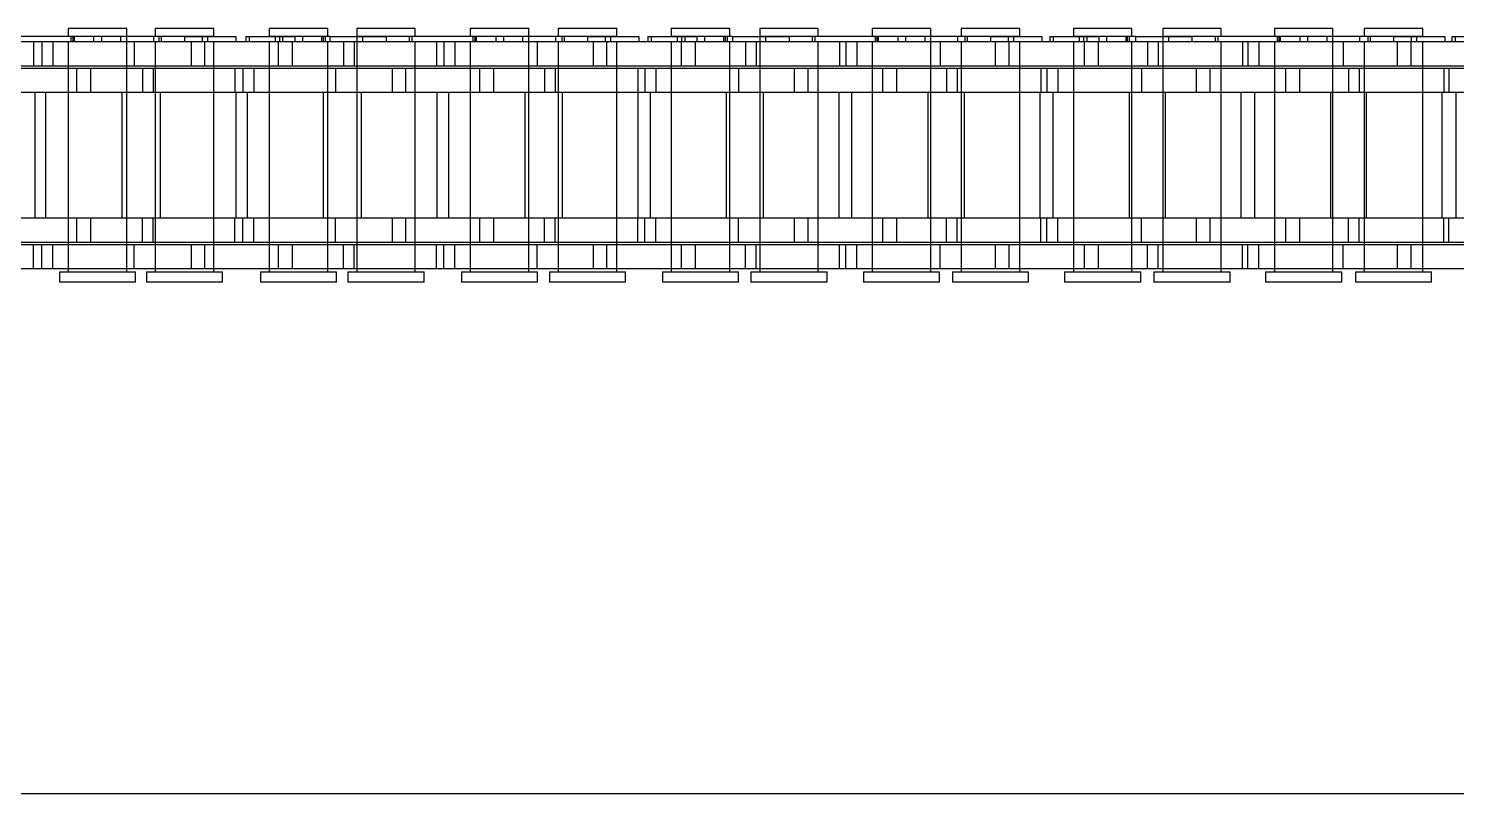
# Model space of a CAD drawing. Header units: metres. Extents: x 0 to 21025, y 0 to 14850.
# Drawn here: x 2212.8 to 2302.8, y 9261.1 to 9309.4 of the extents above; entities that cross this region are included whole.
import ezdxf

# ---------------------------------------------------------------- set-up
doc = ezdxf.new("R2010")
doc.units = ezdxf.units.M
doc.header["$LTSCALE"] = 25
doc.linetypes.add('HIDDEN2', pattern=[4.7625, 3.175, -1.5875])
doc.layers.add('SL4', color=4, linetype='Continuous')
doc.layers.add('ST1', color=7, linetype='HIDDEN2')

msp = doc.modelspace()

# ---------------------------------------------------------------- linework, layer by layer
at = {"layer": 'SL4'}
msp.add_line((2085.807, 9261.149), (2875.564, 9261.149), dxfattribs=at)
at = {"layer": 'ST1'}
for p, q in [((2222.679, 9308.873), (2209.979, 9308.873)), ((2219.04, 9309.384), (2215.35, 9309.384)), ((2215.35, 9309.384), (2215.35, 9308.91)), ((2215.35, 9308.91), (2219.036, 9308.91)), ((2215.519, 9308.873), (2215.519, 9308.541)), ((2215.641, 9308.873), (2215.641, 9308.541)), ((2215.719, 9308.91), (2215.719, 9308.541)), ((2216.951, 9308.873), (2216.951, 9308.541)), ((2217.439, 9308.873), (2217.439, 9308.541)), ((2218.671, 9308.541), (2218.671, 9308.91)), ((2219.036, 9308.91), (2219.04, 9308.91)), ((2219.04, 9308.91), (2219.04, 9309.384)), ((2219.04, 9307.021), (2219.04, 9308.873)), ((2220.747, 9308.541), (2220.747, 9308.873)), ((2224.524, 9309.384), (2220.834, 9309.384)), ((2220.834, 9309.384), (2220.834, 9308.91)), ((2220.834, 9308.91), (2224.524, 9308.91)), ((2221.06, 9308.873), (2221.06, 9308.541)), ((2221.203, 9308.91), (2221.203, 9308.541)), ((2222.679, 9308.873), (2222.679, 9308.541)), ((2222.679, 9308.873), (2225.91, 9308.873)), ((2223.786, 9308.873), (2223.786, 9308.541)), ((2224.155, 9308.541), (2224.155, 9308.91)), ((2224.524, 9308.91), (2224.524, 9309.384)), ((2225.91, 9308.873), (2225.91, 9308.541)), ((2226.541, 9308.873), (2226.541, 9308.541)), ((2226.541, 9308.873), (2229.621, 9308.873)), ((2226.744, 9308.873), (2226.744, 9308.541)), ((2231.71, 9309.384), (2228.02, 9309.384)), ((2228.02, 9309.384), (2228.02, 9308.91)), ((2228.02, 9308.91), (2231.706, 9308.91)), ((2228.389, 9308.91), (2228.389, 9308.541)), ((2228.66, 9308.873), (2228.66, 9308.541)), ((2228.862, 9308.873), (2228.862, 9308.541)), ((2229.621, 9308.873), (2229.621, 9308.541)), ((2231.827, 9308.873), (2229.621, 9308.873)), ((2230.109, 9308.873), (2230.109, 9308.541)), ((2231.341, 9308.541), (2231.341, 9308.91)), ((2231.42, 9308.873), (2231.42, 9308.541)), ((2231.541, 9308.873), (2231.541, 9308.541)), ((2231.706, 9308.91), (2231.71, 9308.91)), ((2231.71, 9308.91), (2231.71, 9309.384)), ((2231.827, 9308.873), (2235.379, 9308.873)), ((2231.827, 9308.873), (2231.827, 9308.541)), ((2237.224, 9309.384), (2233.534, 9309.384)), ((2233.534, 9309.384), (2233.534, 9308.91)), ((2233.534, 9308.91), (2237.224, 9308.91)), ((2233.534, 9308.873), (2233.534, 9307.021)), ((2233.903, 9308.91), (2233.903, 9308.541)), ((2235.379, 9308.873), (2235.379, 9308.541)), ((2248.079, 9308.873), (2235.379, 9308.873)), ((2236.855, 9308.541), (2236.855, 9308.91)), ((2236.998, 9308.873), (2236.998, 9308.541)), ((2237.224, 9308.91), (2237.224, 9309.384)), ((2244.38, 9309.384), (2240.69, 9309.384)), ((2240.69, 9309.384), (2240.69, 9308.91)), ((2240.69, 9308.91), (2244.376, 9308.91)), ((2240.859, 9308.873), (2240.859, 9308.541)), ((2240.981, 9308.873), (2240.981, 9308.541)), ((2241.059, 9308.91), (2241.059, 9308.541)), ((2242.291, 9308.873), (2242.291, 9308.541)), ((2242.779, 9308.873), (2242.779, 9308.541)), ((2244.011, 9308.541), (2244.011, 9308.91)), ((2244.376, 9308.91), (2244.38, 9308.91)), ((2244.38, 9308.91), (2244.38, 9309.384)), ((2244.38, 9307.021), (2244.38, 9308.873)), ((2246.087, 9308.541), (2246.087, 9308.873)), ((2249.924, 9309.384), (2246.234, 9309.384)), ((2246.234, 9309.384), (2246.234, 9308.91)), ((2246.234, 9308.91), (2249.924, 9308.91)), ((2246.46, 9308.873), (2246.46, 9308.541)), ((2246.603, 9308.91), (2246.603, 9308.541)), ((2248.079, 9308.873), (2248.079, 9308.541)), ((2248.079, 9308.873), (2251.31, 9308.873)), ((2249.186, 9308.873), (2249.186, 9308.541)), ((2249.555, 9308.541), (2249.555, 9308.91)), ((2249.924, 9308.91), (2249.924, 9309.384)), ((2251.31, 9308.873), (2251.31, 9308.541)), ((2251.881, 9308.873), (2251.881, 9308.541)), ((2251.881, 9308.873), (2254.961, 9308.873)), ((2252.084, 9308.873), (2252.084, 9308.541)), ((2257.05, 9309.384), (2253.36, 9309.384)), ((2253.36, 9309.384), (2253.36, 9308.91)), ((2253.36, 9308.91), (2257.046, 9308.91)), ((2253.729, 9308.91), (2253.729, 9308.541)), ((2254, 9308.873), (2254, 9308.541)), ((2254.202, 9308.873), (2254.202, 9308.541)), ((2254.961, 9308.873), (2254.961, 9308.541)), ((2257.227, 9308.873), (2254.961, 9308.873)), ((2255.449, 9308.873), (2255.449, 9308.541)), ((2256.681, 9308.541), (2256.681, 9308.91)), ((2256.76, 9308.873), (2256.76, 9308.541)), ((2256.881, 9308.873), (2256.881, 9308.541)), ((2257.046, 9308.91), (2257.05, 9308.91)), ((2257.05, 9308.91), (2257.05, 9309.384)), ((2257.227, 9308.873), (2260.779, 9308.873)), ((2257.227, 9308.873), (2257.227, 9308.541)), ((2262.624, 9309.384), (2258.934, 9309.384)), ((2258.934, 9309.384), (2258.934, 9308.91)), ((2258.934, 9308.91), (2262.624, 9308.91)), ((2258.934, 9308.873), (2258.934, 9307.021)), ((2259.303, 9308.91), (2259.303, 9308.541)), ((2260.779, 9308.873), (2260.779, 9308.541)), ((2273.479, 9308.873), (2260.779, 9308.873)), ((2262.255, 9308.541), (2262.255, 9308.91)), ((2262.398, 9308.873), (2262.398, 9308.541)), ((2262.624, 9308.91), (2262.624, 9309.384)), ((2269.72, 9309.384), (2266.03, 9309.384)), ((2266.03, 9309.384), (2266.03, 9308.91)), ((2266.03, 9308.91), (2269.716, 9308.91)), ((2266.199, 9308.873), (2266.199, 9308.541)), ((2266.321, 9308.873), (2266.321, 9308.541)), ((2266.399, 9308.91), (2266.399, 9308.541)), ((2267.631, 9308.873), (2267.631, 9308.541)), ((2268.119, 9308.873), (2268.119, 9308.541)), ((2269.351, 9308.541), (2269.351, 9308.91)), ((2269.716, 9308.91), (2269.72, 9308.91)), ((2269.72, 9308.91), (2269.72, 9309.384)), ((2269.72, 9307.021), (2269.72, 9308.873)), ((2271.427, 9308.541), (2271.427, 9308.873)), ((2275.324, 9309.384), (2271.634, 9309.384)), ((2271.634, 9309.384), (2271.634, 9308.91)), ((2271.634, 9308.91), (2275.324, 9308.91)), ((2271.86, 9308.873), (2271.86, 9308.541)), ((2272.003, 9308.91), (2272.003, 9308.541)), ((2273.479, 9308.873), (2273.479, 9308.541)), ((2273.479, 9308.873), (2276.71, 9308.873)), ((2274.586, 9308.873), (2274.586, 9308.541)), ((2274.955, 9308.541), (2274.955, 9308.91)), ((2275.324, 9308.91), (2275.324, 9309.384)), ((2276.71, 9308.873), (2276.71, 9308.541)), ((2277.221, 9308.873), (2277.221, 9308.541)), ((2277.221, 9308.873), (2280.301, 9308.873)), ((2277.424, 9308.873), (2277.424, 9308.541)), ((2282.39, 9309.384), (2278.7, 9309.384)), ((2278.7, 9309.384), (2278.7, 9308.91)), ((2278.7, 9308.91), (2282.386, 9308.91)), ((2279.069, 9308.91), (2279.069, 9308.541)), ((2279.34, 9308.873), (2279.34, 9308.541)), ((2279.542, 9308.873), (2279.542, 9308.541)), ((2280.301, 9308.873), (2280.301, 9308.541)), ((2282.627, 9308.873), (2280.301, 9308.873)), ((2280.789, 9308.873), (2280.789, 9308.541)), ((2282.021, 9308.541), (2282.021, 9308.91)), ((2282.1, 9308.873), (2282.1, 9308.541)), ((2282.221, 9308.873), (2282.221, 9308.541)), ((2282.386, 9308.91), (2282.39, 9308.91)), ((2282.39, 9308.91), (2282.39, 9309.384)), ((2282.627, 9308.873), (2286.179, 9308.873)), ((2282.627, 9308.873), (2282.627, 9308.541)), ((2288.024, 9309.384), (2284.334, 9309.384)), ((2284.334, 9309.384), (2284.334, 9308.91)), ((2284.334, 9308.91), (2288.024, 9308.91)), ((2284.334, 9308.873), (2284.334, 9307.021)), ((2284.703, 9308.91), (2284.703, 9308.541)), ((2286.179, 9308.873), (2286.179, 9308.541)), ((2298.879, 9308.873), (2286.179, 9308.873)), ((2287.655, 9308.541), (2287.655, 9308.91)), ((2287.798, 9308.873), (2287.798, 9308.541)), ((2288.024, 9308.91), (2288.024, 9309.384)), ((2295.06, 9309.384), (2291.37, 9309.384)), ((2291.37, 9309.384), (2291.37, 9308.91)), ((2291.37, 9308.91), (2295.056, 9308.91)), ((2291.539, 9308.873), (2291.539, 9308.541)), ((2291.661, 9308.873), (2291.661, 9308.541)), ((2291.739, 9308.91), (2291.739, 9308.541)), ((2292.972, 9308.873), (2292.972, 9308.541)), ((2293.459, 9308.873), (2293.459, 9308.541)), ((2294.691, 9308.541), (2294.691, 9308.91)), ((2295.056, 9308.91), (2295.06, 9308.91)), ((2295.06, 9308.91), (2295.06, 9309.384)), ((2295.06, 9307.021), (2295.06, 9308.873)), ((2296.767, 9308.541), (2296.767, 9308.873)), ((2300.724, 9309.384), (2297.034, 9309.384)), ((2297.034, 9309.384), (2297.034, 9308.91)), ((2297.034, 9308.91), (2300.724, 9308.91)), ((2297.26, 9308.873), (2297.26, 9308.541)), ((2297.403, 9308.91), (2297.403, 9308.541)), ((2298.879, 9308.873), (2298.879, 9308.541)), ((2298.879, 9308.873), (2302.11, 9308.873)), ((2299.986, 9308.873), (2299.986, 9308.541)), ((2300.355, 9308.541), (2300.355, 9308.91)), ((2300.724, 9308.91), (2300.724, 9309.384)), ((2302.11, 9308.873), (2302.11, 9308.541)), ((2302.561, 9308.873), (2302.561, 9308.541)), ((2302.561, 9308.873), (2305.642, 9308.873)), ((2302.764, 9308.873), (2302.764, 9308.541)), ((2213.154, 9308.541), (2204.059, 9308.541)), ((2213.154, 9308.541), (2213.154, 9307.021)), ((2219.504, 9308.541), (2213.154, 9308.541)), ((2213.685, 9308.541), (2213.685, 9307.021)), ((2214.371, 9308.541), (2214.371, 9307.021)), ((2215.35, 9308.541), (2215.35, 9307.021)), ((2215.35, 9308.541), (2215.35, 9294.042)), ((2219.04, 9294.042), (2219.04, 9308.541)), ((2219.504, 9308.541), (2219.504, 9307.021)), ((2228.599, 9308.541), (2219.504, 9308.541)), ((2220.834, 9308.541), (2220.834, 9307.021)), ((2220.834, 9308.541), (2220.834, 9294.042)), ((2223.115, 9307.021), (2223.115, 9308.541)), ((2223.945, 9308.541), (2223.945, 9307.021)), ((2224.524, 9307.021), (2224.524, 9308.541)), ((2224.524, 9294.042), (2224.524, 9308.541)), ((2228.02, 9308.541), (2228.02, 9307.021)), ((2228.02, 9308.541), (2228.02, 9294.042)), ((2229.459, 9308.541), (2228.599, 9308.541)), ((2228.599, 9307.021), (2228.599, 9308.541)), ((2238.554, 9308.541), (2229.459, 9308.541)), ((2229.459, 9308.541), (2229.459, 9307.021)), ((2231.71, 9307.021), (2231.71, 9308.541)), ((2231.71, 9294.042), (2231.71, 9308.541)), ((2232.69, 9308.541), (2232.69, 9307.021)), ((2233.376, 9308.541), (2233.376, 9307.021)), ((2233.534, 9308.541), (2233.534, 9294.042)), ((2237.224, 9307.021), (2237.224, 9308.541)), ((2237.224, 9294.042), (2237.224, 9308.541)), ((2238.554, 9308.541), (2238.554, 9307.021)), ((2244.904, 9308.541), (2238.554, 9308.541)), ((2239.025, 9308.541), (2239.025, 9307.021)), ((2239.711, 9308.541), (2239.711, 9307.021)), ((2240.69, 9308.541), (2240.69, 9307.021)), ((2240.69, 9308.541), (2240.69, 9294.042)), ((2244.38, 9294.042), (2244.38, 9308.541)), ((2244.904, 9308.541), (2244.904, 9307.021)), ((2253.999, 9308.541), (2244.904, 9308.541)), ((2246.234, 9308.541), (2246.234, 9307.021)), ((2246.234, 9308.541), (2246.234, 9294.042)), ((2248.455, 9307.021), (2248.455, 9308.541)), ((2249.285, 9308.541), (2249.285, 9307.021)), ((2249.924, 9307.021), (2249.924, 9308.541)), ((2249.924, 9294.042), (2249.924, 9308.541)), ((2253.36, 9308.541), (2253.36, 9307.021)), ((2253.36, 9308.541), (2253.36, 9294.042)), ((2254.859, 9308.541), (2253.999, 9308.541)), ((2253.999, 9307.021), (2253.999, 9308.541)), ((2263.954, 9308.541), (2254.859, 9308.541)), ((2254.859, 9308.541), (2254.859, 9307.021)), ((2257.05, 9307.021), (2257.05, 9308.541)), ((2257.05, 9294.042), (2257.05, 9308.541)), ((2258.03, 9308.541), (2258.03, 9307.021)), ((2258.716, 9308.541), (2258.716, 9307.021)), ((2258.934, 9308.541), (2258.934, 9294.042)), ((2262.624, 9307.021), (2262.624, 9308.541)), ((2262.624, 9294.042), (2262.624, 9308.541)), ((2263.954, 9308.541), (2263.954, 9307.021)), ((2270.304, 9308.541), (2263.954, 9308.541)), ((2264.365, 9308.541), (2264.365, 9307.021)), ((2265.051, 9308.541), (2265.051, 9307.021)), ((2266.03, 9308.541), (2266.03, 9307.021)), ((2266.03, 9308.541), (2266.03, 9294.042)), ((2269.72, 9294.042), (2269.72, 9308.541)), ((2270.304, 9308.541), (2270.304, 9307.021)), ((2279.399, 9308.541), (2270.304, 9308.541)), ((2271.634, 9308.541), (2271.634, 9307.021)), ((2271.634, 9308.541), (2271.634, 9294.042)), ((2273.795, 9307.021), (2273.795, 9308.541)), ((2274.625, 9308.541), (2274.625, 9307.021)), ((2275.324, 9307.021), (2275.324, 9308.541)), ((2275.324, 9294.042), (2275.324, 9308.541)), ((2278.7, 9308.541), (2278.7, 9307.021)), ((2278.7, 9308.541), (2278.7, 9294.042)), ((2280.259, 9308.541), (2279.399, 9308.541)), ((2279.399, 9307.021), (2279.399, 9308.541)), ((2289.354, 9308.541), (2280.259, 9308.541)), ((2280.259, 9308.541), (2280.259, 9307.021)), ((2282.39, 9307.021), (2282.39, 9308.541)), ((2282.39, 9294.042), (2282.39, 9308.541)), ((2283.37, 9308.541), (2283.37, 9307.021)), ((2284.056, 9308.541), (2284.056, 9307.021)), ((2284.334, 9308.541), (2284.334, 9294.042)), ((2288.024, 9307.021), (2288.024, 9308.541)), ((2288.024, 9294.042), (2288.024, 9308.541)), ((2289.354, 9308.541), (2289.354, 9307.021)), ((2295.704, 9308.541), (2289.354, 9308.541)), ((2289.705, 9308.541), (2289.705, 9307.021)), ((2290.391, 9308.541), (2290.391, 9307.021)), ((2291.37, 9308.541), (2291.37, 9307.021)), ((2291.37, 9308.541), (2291.37, 9294.042)), ((2295.06, 9294.042), (2295.06, 9308.541)), ((2295.704, 9308.541), (2295.704, 9307.021)), ((2304.799, 9308.541), (2295.704, 9308.541)), ((2297.034, 9308.541), (2297.034, 9307.021)), ((2297.034, 9308.541), (2297.034, 9294.042)), ((2299.135, 9307.021), (2299.135, 9308.541)), ((2299.965, 9308.541), (2299.965, 9307.021)), ((2300.724, 9307.021), (2300.724, 9308.541)), ((2300.724, 9294.042), (2300.724, 9308.541)), ((2213.154, 9307.021), (2204.059, 9307.021)), ((2219.504, 9307.021), (2213.154, 9307.021)), ((2228.599, 9307.021), (2219.504, 9307.021)), ((2229.459, 9307.021), (2228.599, 9307.021)), ((2238.554, 9307.021), (2229.459, 9307.021)), ((2244.904, 9307.021), (2238.554, 9307.021)), ((2253.999, 9307.021), (2244.904, 9307.021)), ((2254.859, 9307.021), (2253.999, 9307.021)), ((2263.954, 9307.021), (2254.859, 9307.021)), ((2270.304, 9307.021), (2263.954, 9307.021)), ((2279.399, 9307.021), (2270.304, 9307.021)), ((2280.259, 9307.021), (2279.399, 9307.021)), ((2289.354, 9307.021), (2280.259, 9307.021)), ((2295.704, 9307.021), (2289.354, 9307.021)), ((2304.799, 9307.021), (2295.704, 9307.021)), ((2215.899, 9306.869), (2206.804, 9306.869)), ((2215.35, 9306.869), (2215.35, 9305.349)), ((2216.759, 9306.869), (2215.899, 9306.869)), ((2215.899, 9305.349), (2215.899, 9306.869)), ((2225.854, 9306.869), (2216.759, 9306.869)), ((2216.759, 9306.869), (2216.759, 9305.349)), ((2219.04, 9305.349), (2219.04, 9306.869)), ((2220.02, 9306.869), (2220.02, 9305.349)), ((2220.706, 9306.869), (2220.706, 9305.349)), ((2220.834, 9306.869), (2220.834, 9305.349)), ((2224.524, 9305.349), (2224.524, 9306.869)), ((2225.854, 9306.869), (2225.854, 9305.349)), ((2232.204, 9306.869), (2225.854, 9306.869)), ((2226.355, 9306.869), (2226.355, 9305.349)), ((2227.041, 9306.869), (2227.041, 9305.349)), ((2228.02, 9306.869), (2228.02, 9305.349)), ((2231.71, 9305.349), (2231.71, 9306.869)), ((2232.204, 9306.869), (2232.204, 9305.349)), ((2241.299, 9306.869), (2232.204, 9306.869)), ((2233.534, 9306.869), (2233.534, 9305.349)), ((2235.785, 9305.349), (2235.785, 9306.869)), ((2236.615, 9306.869), (2236.615, 9305.349)), ((2237.224, 9305.349), (2237.224, 9306.869)), ((2240.69, 9306.869), (2240.69, 9305.349)), ((2242.159, 9306.869), (2241.299, 9306.869)), ((2241.299, 9305.349), (2241.299, 9306.869)), ((2251.254, 9306.869), (2242.159, 9306.869)), ((2242.159, 9306.869), (2242.159, 9305.349)), ((2244.38, 9305.349), (2244.38, 9306.869)), ((2245.36, 9306.869), (2245.36, 9305.349)), ((2246.046, 9306.869), (2246.046, 9305.349)), ((2246.234, 9306.869), (2246.234, 9305.349)), ((2249.924, 9305.349), (2249.924, 9306.869)), ((2251.254, 9306.869), (2251.254, 9305.349)), ((2257.604, 9306.869), (2251.254, 9306.869)), ((2251.695, 9306.869), (2251.695, 9305.349)), ((2252.381, 9306.869), (2252.381, 9305.349)), ((2253.36, 9306.869), (2253.36, 9305.349)), ((2257.05, 9305.349), (2257.05, 9306.869)), ((2257.604, 9306.869), (2257.604, 9305.349)), ((2266.699, 9306.869), (2257.604, 9306.869)), ((2258.934, 9306.869), (2258.934, 9305.349)), ((2261.125, 9305.349), (2261.125, 9306.869)), ((2261.955, 9306.869), (2261.955, 9305.349)), ((2262.624, 9305.349), (2262.624, 9306.869)), ((2266.03, 9306.869), (2266.03, 9305.349)), ((2267.559, 9306.869), (2266.699, 9306.869)), ((2266.699, 9305.349), (2266.699, 9306.869)), ((2276.654, 9306.869), (2267.559, 9306.869)), ((2267.559, 9306.869), (2267.559, 9305.349)), ((2269.72, 9305.349), (2269.72, 9306.869)), ((2270.7, 9306.869), (2270.7, 9305.349)), ((2271.386, 9306.869), (2271.386, 9305.349)), ((2271.634, 9306.869), (2271.634, 9305.349)), ((2275.324, 9305.349), (2275.324, 9306.869)), ((2276.654, 9306.869), (2276.654, 9305.349)), ((2283.004, 9306.869), (2276.654, 9306.869)), ((2277.035, 9306.869), (2277.035, 9305.349)), ((2277.721, 9306.869), (2277.721, 9305.349)), ((2278.7, 9306.869), (2278.7, 9305.349)), ((2282.39, 9305.349), (2282.39, 9306.869)), ((2283.004, 9306.869), (2283.004, 9305.349)), ((2292.099, 9306.869), (2283.004, 9306.869)), ((2284.334, 9306.869), (2284.334, 9305.349)), ((2286.465, 9305.349), (2286.465, 9306.869)), ((2287.295, 9306.869), (2287.295, 9305.349)), ((2288.024, 9305.349), (2288.024, 9306.869)), ((2291.37, 9306.869), (2291.37, 9305.349)), ((2292.959, 9306.869), (2292.099, 9306.869)), ((2292.099, 9305.349), (2292.099, 9306.869)), ((2302.054, 9306.869), (2292.959, 9306.869)), ((2292.959, 9306.869), (2292.959, 9305.349)), ((2295.06, 9305.349), (2295.06, 9306.869)), ((2296.04, 9306.869), (2296.04, 9305.349)), ((2296.726, 9306.869), (2296.726, 9305.349)), ((2297.034, 9306.869), (2297.034, 9305.349)), ((2300.724, 9305.349), (2300.724, 9306.869)), ((2302.054, 9306.869), (2302.054, 9305.349)), ((2308.404, 9306.869), (2302.054, 9306.869)), ((2302.375, 9306.869), (2302.375, 9305.349)), ((2215.899, 9305.349), (2206.804, 9305.349)), ((2213.235, 9305.349), (2213.235, 9297.419)), ((2213.939, 9297.419), (2213.939, 9305.349)), ((2215.35, 9305.349), (2215.35, 9297.419)), ((2216.759, 9305.349), (2215.899, 9305.349)), ((2225.854, 9305.349), (2216.759, 9305.349)), ((2218.719, 9305.349), (2218.719, 9297.419)), ((2219.04, 9297.419), (2219.04, 9305.349)), ((2220.834, 9305.349), (2220.834, 9297.419)), ((2221.155, 9297.419), (2221.155, 9305.349)), ((2224.524, 9297.419), (2224.524, 9305.349)), ((2232.204, 9305.349), (2225.854, 9305.349)), ((2225.905, 9305.349), (2225.905, 9297.419)), ((2226.639, 9297.419), (2226.639, 9305.349)), ((2228.02, 9305.349), (2228.02, 9297.419)), ((2231.419, 9305.349), (2231.419, 9297.419)), ((2231.71, 9297.419), (2231.71, 9305.349)), ((2241.299, 9305.349), (2232.204, 9305.349)), ((2233.534, 9305.349), (2233.534, 9297.419)), ((2233.825, 9297.419), (2233.825, 9305.349)), ((2237.224, 9297.419), (2237.224, 9305.349)), ((2238.575, 9305.349), (2238.575, 9297.419)), ((2239.339, 9297.419), (2239.339, 9305.349)), ((2240.69, 9305.349), (2240.69, 9297.419)), ((2242.159, 9305.349), (2241.299, 9305.349)), ((2251.254, 9305.349), (2242.159, 9305.349)), ((2244.119, 9305.349), (2244.119, 9297.419)), ((2244.38, 9297.419), (2244.38, 9305.349)), ((2246.234, 9305.349), (2246.234, 9297.419)), ((2246.495, 9297.419), (2246.495, 9305.349)), ((2249.924, 9297.419), (2249.924, 9305.349)), ((2251.245, 9305.349), (2251.245, 9297.419)), ((2257.604, 9305.349), (2251.254, 9305.349)), ((2252.039, 9297.419), (2252.039, 9305.349)), ((2253.36, 9305.349), (2253.36, 9297.419)), ((2256.819, 9305.349), (2256.819, 9297.419)), ((2257.05, 9297.419), (2257.05, 9305.349)), ((2266.699, 9305.349), (2257.604, 9305.349)), ((2258.934, 9305.349), (2258.934, 9297.419)), ((2259.165, 9297.419), (2259.165, 9305.349)), ((2262.624, 9297.419), (2262.624, 9305.349)), ((2263.915, 9305.349), (2263.915, 9297.419)), ((2264.739, 9297.419), (2264.739, 9305.349)), ((2266.03, 9305.349), (2266.03, 9297.419)), ((2267.559, 9305.349), (2266.699, 9305.349)), ((2276.654, 9305.349), (2267.559, 9305.349)), ((2269.519, 9305.349), (2269.519, 9297.419)), ((2269.72, 9297.419), (2269.72, 9305.349)), ((2271.634, 9305.349), (2271.634, 9297.419)), ((2271.835, 9297.419), (2271.835, 9305.349)), ((2275.324, 9297.419), (2275.324, 9305.349)), ((2276.585, 9305.349), (2276.585, 9297.419)), ((2283.004, 9305.349), (2276.654, 9305.349)), ((2277.439, 9297.419), (2277.439, 9305.349)), ((2278.7, 9305.349), (2278.7, 9297.419)), ((2282.219, 9305.349), (2282.219, 9297.419)), ((2282.39, 9297.419), (2282.39, 9305.349)), ((2292.099, 9305.349), (2283.004, 9305.349)), ((2284.334, 9305.349), (2284.334, 9297.419)), ((2284.505, 9297.419), (2284.505, 9305.349)), ((2288.024, 9297.419), (2288.024, 9305.349)), ((2289.255, 9305.349), (2289.255, 9297.419)), ((2290.139, 9297.419), (2290.139, 9305.349)), ((2291.37, 9305.349), (2291.37, 9297.419)), ((2292.959, 9305.349), (2292.099, 9305.349)), ((2302.054, 9305.349), (2292.959, 9305.349)), ((2294.919, 9305.349), (2294.919, 9297.419)), ((2295.06, 9297.419), (2295.06, 9305.349)), ((2297.034, 9305.349), (2297.034, 9297.419)), ((2297.175, 9297.419), (2297.175, 9305.349)), ((2300.724, 9297.419), (2300.724, 9305.349)), ((2301.925, 9305.349), (2301.925, 9297.419)), ((2308.404, 9305.349), (2302.054, 9305.349)), ((2302.839, 9297.419), (2302.839, 9305.349)), ((2215.899, 9297.419), (2206.804, 9297.419)), ((2215.35, 9297.419), (2215.35, 9295.899)), ((2216.759, 9297.419), (2215.899, 9297.419)), ((2215.899, 9295.899), (2215.899, 9297.419)), ((2225.854, 9297.419), (2216.759, 9297.419)), ((2216.759, 9297.419), (2216.759, 9295.899)), ((2219.04, 9295.899), (2219.04, 9297.419)), ((2220.02, 9295.899), (2220.02, 9297.419)), ((2220.706, 9295.899), (2220.706, 9297.419)), ((2220.834, 9297.419), (2220.834, 9295.899)), ((2224.524, 9295.899), (2224.524, 9297.419)), ((2225.854, 9295.899), (2225.854, 9297.419)), ((2232.204, 9297.419), (2225.854, 9297.419)), ((2226.355, 9295.899), (2226.355, 9297.419)), ((2227.041, 9295.899), (2227.041, 9297.419)), ((2228.02, 9297.419), (2228.02, 9295.899)), ((2231.71, 9295.899), (2231.71, 9297.419)), ((2232.204, 9295.899), (2232.204, 9297.419)), ((2241.299, 9297.419), (2232.204, 9297.419)), ((2233.534, 9297.419), (2233.534, 9295.899)), ((2235.785, 9295.899), (2235.785, 9297.419)), ((2236.615, 9297.419), (2236.615, 9295.899)), ((2237.224, 9295.899), (2237.224, 9297.419)), ((2240.69, 9297.419), (2240.69, 9295.899)), ((2242.159, 9297.419), (2241.299, 9297.419)), ((2241.299, 9295.899), (2241.299, 9297.419)), ((2251.254, 9297.419), (2242.159, 9297.419)), ((2242.159, 9297.419), (2242.159, 9295.899)), ((2244.38, 9295.899), (2244.38, 9297.419)), ((2245.36, 9295.899), (2245.36, 9297.419)), ((2246.046, 9295.899), (2246.046, 9297.419)), ((2246.234, 9297.419), (2246.234, 9295.899)), ((2249.924, 9295.899), (2249.924, 9297.419)), ((2251.254, 9295.899), (2251.254, 9297.419)), ((2257.604, 9297.419), (2251.254, 9297.419)), ((2251.695, 9295.899), (2251.695, 9297.419)), ((2252.381, 9295.899), (2252.381, 9297.419)), ((2253.36, 9297.419), (2253.36, 9295.899)), ((2257.05, 9295.899), (2257.05, 9297.419)), ((2257.604, 9295.899), (2257.604, 9297.419)), ((2266.699, 9297.419), (2257.604, 9297.419)), ((2258.934, 9297.419), (2258.934, 9295.899)), ((2261.125, 9295.899), (2261.125, 9297.419)), ((2261.955, 9297.419), (2261.955, 9295.899)), ((2262.624, 9295.899), (2262.624, 9297.419)), ((2266.03, 9297.419), (2266.03, 9295.899)), ((2267.559, 9297.419), (2266.699, 9297.419)), ((2266.699, 9295.899), (2266.699, 9297.419)), ((2276.654, 9297.419), (2267.559, 9297.419)), ((2267.559, 9297.419), (2267.559, 9295.899)), ((2269.72, 9295.899), (2269.72, 9297.419)), ((2270.7, 9295.899), (2270.7, 9297.419)), ((2271.386, 9295.899), (2271.386, 9297.419)), ((2271.634, 9297.419), (2271.634, 9295.899)), ((2275.324, 9295.899), (2275.324, 9297.419)), ((2276.654, 9295.899), (2276.654, 9297.419)), ((2283.004, 9297.419), (2276.654, 9297.419)), ((2277.035, 9295.899), (2277.035, 9297.419)), ((2277.721, 9295.899), (2277.721, 9297.419)), ((2278.7, 9297.419), (2278.7, 9295.899)), ((2282.39, 9295.899), (2282.39, 9297.419)), ((2283.004, 9295.899), (2283.004, 9297.419)), ((2292.099, 9297.419), (2283.004, 9297.419)), ((2284.334, 9297.419), (2284.334, 9295.899)), ((2286.465, 9295.899), (2286.465, 9297.419)), ((2287.295, 9297.419), (2287.295, 9295.899)), ((2288.024, 9295.899), (2288.024, 9297.419)), ((2291.37, 9297.419), (2291.37, 9295.899)), ((2292.959, 9297.419), (2292.099, 9297.419)), ((2292.099, 9295.899), (2292.099, 9297.419)), ((2302.054, 9297.419), (2292.959, 9297.419)), ((2292.959, 9297.419), (2292.959, 9295.899)), ((2295.06, 9295.899), (2295.06, 9297.419)), ((2296.04, 9295.899), (2296.04, 9297.419)), ((2296.726, 9295.899), (2296.726, 9297.419)), ((2297.034, 9297.419), (2297.034, 9295.899)), ((2300.724, 9295.899), (2300.724, 9297.419)), ((2302.054, 9295.899), (2302.054, 9297.419)), ((2308.404, 9297.419), (2302.054, 9297.419)), ((2302.375, 9295.899), (2302.375, 9297.419)), ((2213.154, 9295.747), (2204.059, 9295.747)), ((2215.899, 9295.899), (2206.804, 9295.899)), ((2213.154, 9294.227), (2213.154, 9295.747)), ((2219.504, 9295.747), (2213.154, 9295.747)), ((2213.685, 9294.227), (2213.685, 9295.747)), ((2214.371, 9294.227), (2214.371, 9295.747)), ((2215.35, 9295.747), (2215.35, 9294.227)), ((2216.759, 9295.899), (2215.899, 9295.899)), ((2225.854, 9295.899), (2216.759, 9295.899)), ((2219.04, 9294.227), (2219.04, 9295.747)), ((2219.504, 9294.227), (2219.504, 9295.747)), ((2228.599, 9295.747), (2219.504, 9295.747)), ((2220.834, 9295.747), (2220.834, 9294.227)), ((2223.115, 9294.227), (2223.115, 9295.747)), ((2223.945, 9295.747), (2223.945, 9294.227)), ((2224.524, 9294.227), (2224.524, 9295.747)), ((2232.204, 9295.899), (2225.854, 9295.899)), ((2228.02, 9295.747), (2228.02, 9294.227)), ((2229.459, 9295.747), (2228.599, 9295.747)), ((2228.599, 9294.227), (2228.599, 9295.747)), ((2238.554, 9295.747), (2229.459, 9295.747)), ((2229.459, 9295.747), (2229.459, 9294.227)), ((2231.71, 9294.227), (2231.71, 9295.747)), ((2241.299, 9295.899), (2232.204, 9295.899)), ((2232.69, 9294.227), (2232.69, 9295.747)), ((2233.376, 9294.227), (2233.376, 9295.747)), ((2233.534, 9295.747), (2233.534, 9294.227)), ((2237.224, 9294.227), (2237.224, 9295.747)), ((2238.554, 9294.227), (2238.554, 9295.747)), ((2244.904, 9295.747), (2238.554, 9295.747)), ((2239.025, 9294.227), (2239.025, 9295.747)), ((2239.711, 9294.227), (2239.711, 9295.747)), ((2240.69, 9295.747), (2240.69, 9294.227)), ((2242.159, 9295.899), (2241.299, 9295.899)), ((2251.254, 9295.899), (2242.159, 9295.899)), ((2244.38, 9294.227), (2244.38, 9295.747)), ((2244.904, 9294.227), (2244.904, 9295.747)), ((2253.999, 9295.747), (2244.904, 9295.747)), ((2246.234, 9295.747), (2246.234, 9294.227)), ((2248.455, 9294.227), (2248.455, 9295.747)), ((2249.285, 9295.747), (2249.285, 9294.227)), ((2249.924, 9294.227), (2249.924, 9295.747)), ((2257.604, 9295.899), (2251.254, 9295.899)), ((2253.36, 9295.747), (2253.36, 9294.227)), ((2254.859, 9295.747), (2253.999, 9295.747)), ((2253.999, 9294.227), (2253.999, 9295.747)), ((2263.954, 9295.747), (2254.859, 9295.747)), ((2254.859, 9295.747), (2254.859, 9294.227)), ((2257.05, 9294.227), (2257.05, 9295.747)), ((2266.699, 9295.899), (2257.604, 9295.899)), ((2258.03, 9294.227), (2258.03, 9295.747)), ((2258.716, 9294.227), (2258.716, 9295.747)), ((2258.934, 9295.747), (2258.934, 9294.227)), ((2262.624, 9294.227), (2262.624, 9295.747)), ((2263.954, 9294.227), (2263.954, 9295.747)), ((2270.304, 9295.747), (2263.954, 9295.747)), ((2264.365, 9294.227), (2264.365, 9295.747)), ((2265.051, 9294.227), (2265.051, 9295.747)), ((2266.03, 9295.747), (2266.03, 9294.227)), ((2267.559, 9295.899), (2266.699, 9295.899)), ((2276.654, 9295.899), (2267.559, 9295.899)), ((2269.72, 9294.227), (2269.72, 9295.747)), ((2270.304, 9294.227), (2270.304, 9295.747)), ((2279.399, 9295.747), (2270.304, 9295.747)), ((2271.634, 9295.747), (2271.634, 9294.227)), ((2273.795, 9294.227), (2273.795, 9295.747)), ((2274.625, 9295.747), (2274.625, 9294.227)), ((2275.324, 9294.227), (2275.324, 9295.747)), ((2283.004, 9295.899), (2276.654, 9295.899)), ((2278.7, 9295.747), (2278.7, 9294.227)), ((2280.259, 9295.747), (2279.399, 9295.747)), ((2279.399, 9294.227), (2279.399, 9295.747)), ((2289.354, 9295.747), (2280.259, 9295.747)), ((2280.259, 9295.747), (2280.259, 9294.227)), ((2282.39, 9294.227), (2282.39, 9295.747)), ((2292.099, 9295.899), (2283.004, 9295.899)), ((2283.37, 9294.227), (2283.37, 9295.747)), ((2284.056, 9294.227), (2284.056, 9295.747)), ((2284.334, 9295.747), (2284.334, 9294.227)), ((2288.024, 9294.227), (2288.024, 9295.747)), ((2289.354, 9294.227), (2289.354, 9295.747)), ((2295.704, 9295.747), (2289.354, 9295.747)), ((2289.705, 9294.227), (2289.705, 9295.747)), ((2290.391, 9294.227), (2290.391, 9295.747)), ((2291.37, 9295.747), (2291.37, 9294.227)), ((2292.959, 9295.899), (2292.099, 9295.899)), ((2302.054, 9295.899), (2292.959, 9295.899)), ((2295.06, 9294.227), (2295.06, 9295.747)), ((2295.704, 9294.227), (2295.704, 9295.747)), ((2304.799, 9295.747), (2295.704, 9295.747)), ((2297.034, 9295.747), (2297.034, 9294.227)), ((2299.135, 9294.227), (2299.135, 9295.747)), ((2299.965, 9295.747), (2299.965, 9294.227)), ((2300.724, 9294.227), (2300.724, 9295.747)), ((2308.404, 9295.899), (2302.054, 9295.899)), ((2213.154, 9294.227), (2204.059, 9294.227)), ((2219.504, 9294.227), (2213.154, 9294.227)), ((2214.797, 9294.042), (2219.594, 9294.042)), ((2214.797, 9294.042), (2214.797, 9293.384)), ((2228.599, 9294.227), (2219.504, 9294.227)), ((2219.594, 9293.384), (2219.594, 9294.042)), ((2220.28, 9294.042), (2225.077, 9294.042)), ((2220.28, 9294.042), (2220.28, 9293.384)), ((2225.077, 9293.384), (2225.077, 9294.042)), ((2227.467, 9294.042), (2232.264, 9294.042)), ((2227.467, 9294.042), (2227.467, 9293.384)), ((2229.459, 9294.227), (2228.599, 9294.227)), ((2238.554, 9294.227), (2229.459, 9294.227)), ((2232.264, 9293.384), (2232.264, 9294.042)), ((2232.98, 9294.042), (2237.777, 9294.042)), ((2232.98, 9294.042), (2232.98, 9293.384)), ((2237.777, 9293.384), (2237.777, 9294.042)), ((2244.904, 9294.227), (2238.554, 9294.227)), ((2240.137, 9294.042), (2244.934, 9294.042)), ((2240.137, 9294.042), (2240.137, 9293.384)), ((2253.999, 9294.227), (2244.904, 9294.227)), ((2244.934, 9293.384), (2244.934, 9294.042)), ((2245.68, 9294.042), (2250.477, 9294.042)), ((2245.68, 9294.042), (2245.68, 9293.384)), ((2250.477, 9293.384), (2250.477, 9294.042)), ((2252.807, 9294.042), (2257.604, 9294.042)), ((2252.807, 9294.042), (2252.807, 9293.384)), ((2254.859, 9294.227), (2253.999, 9294.227)), ((2263.954, 9294.227), (2254.859, 9294.227)), ((2257.604, 9293.384), (2257.604, 9294.042)), ((2258.38, 9294.042), (2263.177, 9294.042)), ((2258.38, 9294.042), (2258.38, 9293.384)), ((2263.177, 9293.384), (2263.177, 9294.042)), ((2270.304, 9294.227), (2263.954, 9294.227)), ((2265.477, 9294.042), (2270.274, 9294.042)), ((2265.477, 9294.042), (2265.477, 9293.384)), ((2270.274, 9293.384), (2270.274, 9294.042)), ((2279.399, 9294.227), (2270.304, 9294.227)), ((2271.08, 9294.042), (2275.877, 9294.042)), ((2271.08, 9294.042), (2271.08, 9293.384)), ((2275.877, 9293.384), (2275.877, 9294.042)), ((2278.147, 9294.042), (2282.944, 9294.042)), ((2278.147, 9294.042), (2278.147, 9293.384)), ((2280.259, 9294.227), (2279.399, 9294.227)), ((2289.354, 9294.227), (2280.259, 9294.227)), ((2282.944, 9293.384), (2282.944, 9294.042)), ((2283.78, 9294.042), (2288.577, 9294.042)), ((2283.78, 9294.042), (2283.78, 9293.384)), ((2288.577, 9293.384), (2288.577, 9294.042)), ((2295.704, 9294.227), (2289.354, 9294.227)), ((2290.817, 9294.042), (2295.614, 9294.042)), ((2290.817, 9294.042), (2290.817, 9293.384)), ((2295.614, 9293.384), (2295.614, 9294.042)), ((2304.799, 9294.227), (2295.704, 9294.227)), ((2296.48, 9294.042), (2301.277, 9294.042)), ((2296.48, 9294.042), (2296.48, 9293.384)), ((2301.277, 9293.384), (2301.277, 9294.042)), ((2219.594, 9293.384), (2214.797, 9293.384)), ((2225.077, 9293.384), (2220.28, 9293.384)), ((2232.264, 9293.384), (2227.467, 9293.384)), ((2237.777, 9293.384), (2232.98, 9293.384)), ((2244.934, 9293.384), (2240.137, 9293.384)), ((2250.477, 9293.384), (2245.68, 9293.384)), ((2257.604, 9293.384), (2252.807, 9293.384)), ((2263.177, 9293.384), (2258.38, 9293.384)), ((2270.274, 9293.384), (2265.477, 9293.384)), ((2275.877, 9293.384), (2271.08, 9293.384)), ((2282.944, 9293.384), (2278.147, 9293.384)), ((2288.577, 9293.384), (2283.78, 9293.384)), ((2295.614, 9293.384), (2290.817, 9293.384)), ((2301.277, 9293.384), (2296.48, 9293.384))]:
    msp.add_line(p, q, dxfattribs=at)

doc.saveas('drawing.dxf')
